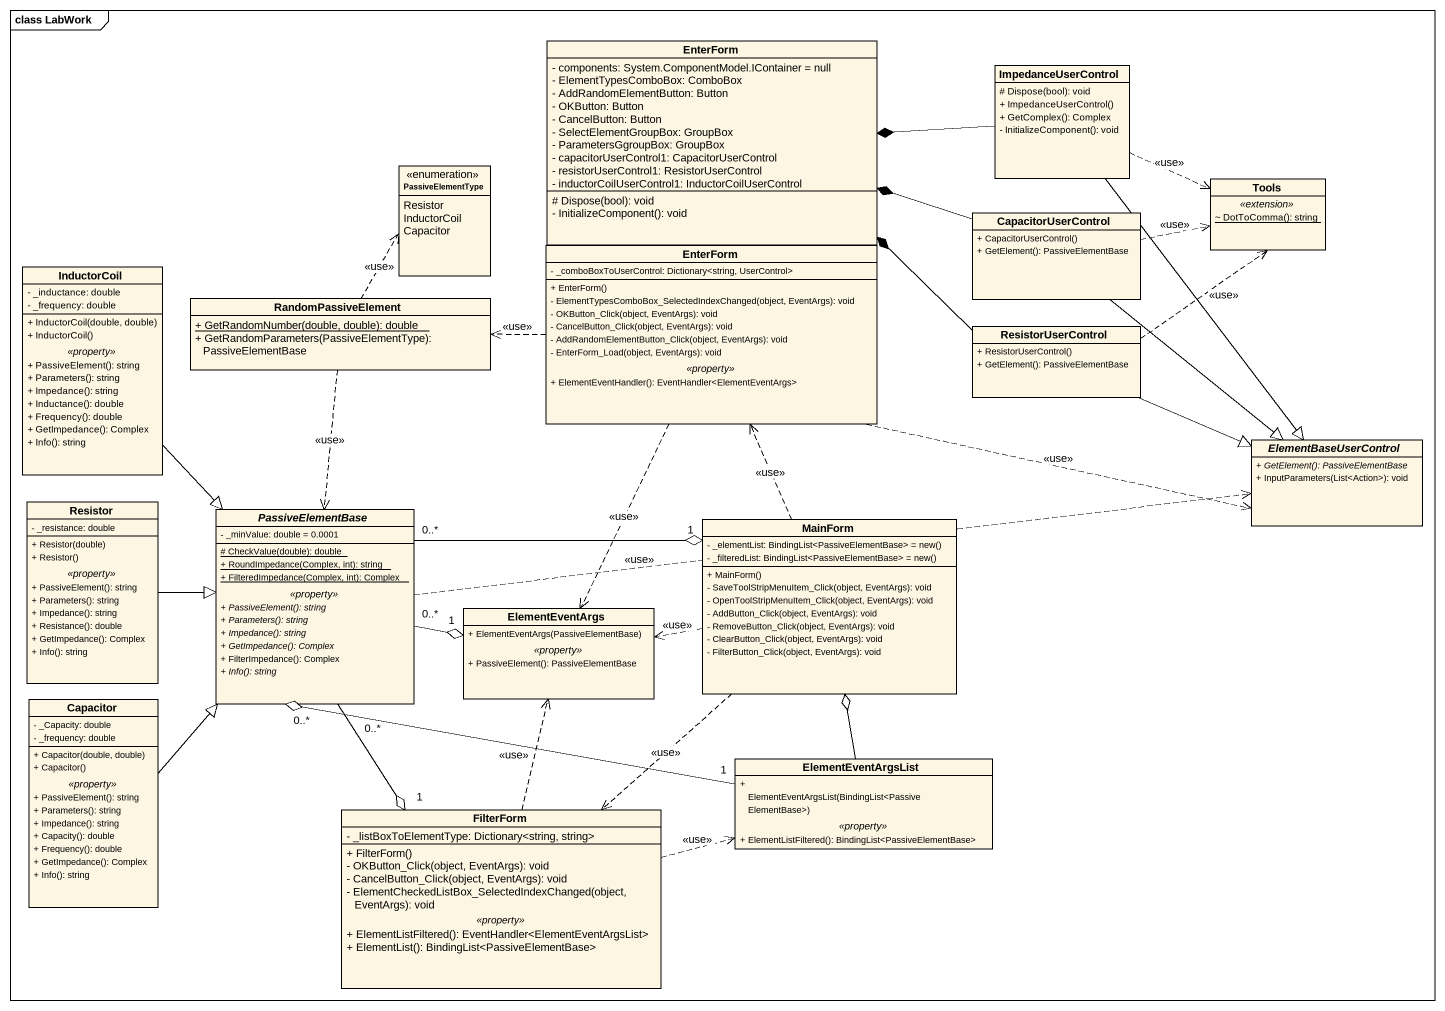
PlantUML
@startuml
mainframe class LabWork
hide circle
hide empty members
skinparam classAttributeIconSize 0
class EnterForm {
  - components: System.ComponentModel.IContainer = null
  - ElementTypesComboBox: ComboBox
  - AddRandomElementButton: Button
  - OKButton: Button
  - CancelButton: Button
  - SelectElementGroupBox: GroupBox
  - ParametersGgroupBox: GroupBox
  - capacitorUserControl1: CapacitorUserControl
  - resistorUserControl1: ResistorUserControl
  - inductorCoilUserControl1: InductorCoilUserControl
  # Dispose(bool): void
  - InitializeComponent(): void
}
class ImpedanceUserControl {
  # Dispose(bool): void
  + ImpedanceUserControl()
  + GetComplex(): Complex
  - InitializeComponent(): void
}
enum PassiveElementType {
  Resistor
  InductorCoil
  Capacitor
}
class Tools {
  .. <<extension>> ..
  {static} ~ DotToComma(): string
}
class "EnterForm" as EnterForm_2 {
  - _comboBoxToUserControl: Dictionary<string, UserControl>
  --
  + EnterForm()
  - ElementTypesComboBox_SelectedIndexChanged(object, EventArgs): void
  - OKButton_Click(object, EventArgs): void
  - CancelButton_Click(object, EventArgs): void
  - AddRandomElementButton_Click(object, EventArgs): void
  - EnterForm_Load(object, EventArgs): void
  .. <<property>> ..
  + ElementEventHandler(): EventHandler<ElementEventArgs>
}
class CapacitorUserControl {
  + CapacitorUserControl()
  + GetElement(): PassiveElementBase
}
class InductorCoil {
  - _inductance: double
  - _frequency: double
  --
  + InductorCoil(double, double)
  + InductorCoil()
  .. <<property>> ..
  + PassiveElement(): string
  + Parameters(): string
  + Impedance(): string
  + Inductance(): double
  + Frequency(): double
  + GetImpedance(): Complex
  + Info(): string
}
class RandomPassiveElement {
  {static} + GetRandomNumber(double, double): double
  + GetRandomParameters(PassiveElementType): PassiveElementBase
}
class ResistorUserControl {
  + ResistorUserControl()
  + GetElement(): PassiveElementBase
}
abstract class ElementBaseUserControl {
  {abstract} + GetElement(): PassiveElementBase
  + InputParameters(List<Action>): void
}
class Resistor {
  - _resistance: double
  --
  + Resistor(double)
  + Resistor()
  .. <<property>> ..
  + PassiveElement(): string
  + Parameters(): string
  + Impedance(): string
  + Resistance(): double
  + GetImpedance(): Complex
  + Info(): string
}
abstract class PassiveElementBase {
  - _minValue: double = 0.0001
  --
  {static} # CheckValue(double): double
  {static} + RoundImpedance(Complex, int): string
  {static} + FilteredImpedance(Complex, int): Complex
  .. <<property>> ..
  {abstract} + PassiveElement(): string
  {abstract} + Parameters(): string
  {abstract} + Impedance(): string
  {abstract} + GetImpedance(): Complex
  + FilterImpedance(): Complex
  {abstract} + Info(): string
}
class MainForm {
  {field} - _elementList: BindingList<PassiveElementBase> = new()
  {field} - _filteredList: BindingList<PassiveElementBase> = new()
  + MainForm()
  - SaveToolStripMenuItem_Click(object, EventArgs): void
  - OpenToolStripMenuItem_Click(object, EventArgs): void
  - AddButton_Click(object, EventArgs): void
  - RemoveButton_Click(object, EventArgs): void
  - ClearButton_Click(object, EventArgs): void
  - FilterButton_Click(object, EventArgs): void
}
class ElementEventArgs {
  + ElementEventArgs(PassiveElementBase)
  .. <<property>> ..
  + PassiveElement(): PassiveElementBase
}
class Capacitor {
  - _Сapacity: double
  - _frequency: double
  --
  + Capacitor(double, double)
  + Capacitor()
  .. <<property>> ..
  + PassiveElement(): string
  + Parameters(): string
  + Impedance(): string
  + Capacity(): double
  + Frequency(): double
  + GetImpedance(): Complex
  + Info(): string
}
class ElementEventArgsList {
  + ElementEventArgsList(BindingList<PassiveElementBase>)
  .. <<property>> ..
  + ElementListFiltered(): BindingList<PassiveElementBase>
}
class FilterForm {
  - _listBoxToElementType: Dictionary<string, string>
  --
  + FilterForm()
  - OKButton_Click(object, EventArgs): void
  - CancelButton_Click(object, EventArgs): void
  - ElementCheckedListBox_SelectedIndexChanged(object, EventArgs): void
  .. <<property>> ..
  + ElementListFiltered(): EventHandler<ElementEventArgsList>
  + ElementList(): BindingList<PassiveElementBase>
}
ImpedanceUserControl -left-* EnterForm
ImpedanceUserControl .right.> Tools : <<use>>
ImpedanceUserControl --|> ElementBaseUserControl
EnterForm_2 .left.> RandomPassiveElement : <<use>>
EnterForm_2 .right.> ElementBaseUserControl : <<use>>
EnterForm_2 ..> ElementEventArgs : <<use>>
CapacitorUserControl -left-* EnterForm
CapacitorUserControl .right.> Tools : <<use>>
CapacitorUserControl --|> ElementBaseUserControl
InductorCoil --|> PassiveElementBase
RandomPassiveElement .up.> PassiveElementType : <<use>>
RandomPassiveElement ..> PassiveElementBase : <<use>>
ResistorUserControl -up-* EnterForm
ResistorUserControl .up.> Tools : <<use>>
ResistorUserControl -right-|> ElementBaseUserControl
Resistor -right-|> PassiveElementBase
PassiveElementBase .right.> ElementBaseUserControl : <<use>>
PassiveElementBase "0..*" -right-o "1" MainForm
PassiveElementBase "0..*" -right-o "1" ElementEventArgs
PassiveElementBase "0..*" --o "1" FilterForm
MainForm .up.> EnterForm_2 : <<use>>
MainForm .left.> ElementEventArgs : <<use>>
MainForm ..> FilterForm : <<use>>
Capacitor -up-|> PassiveElementBase
ElementEventArgsList "1" -left-o "0..*" PassiveElementBase
ElementEventArgsList -up-o MainForm
FilterForm .up.> ElementEventArgs : <<use>>
FilterForm .right.> ElementEventArgsList : <<use>>
@enduml
